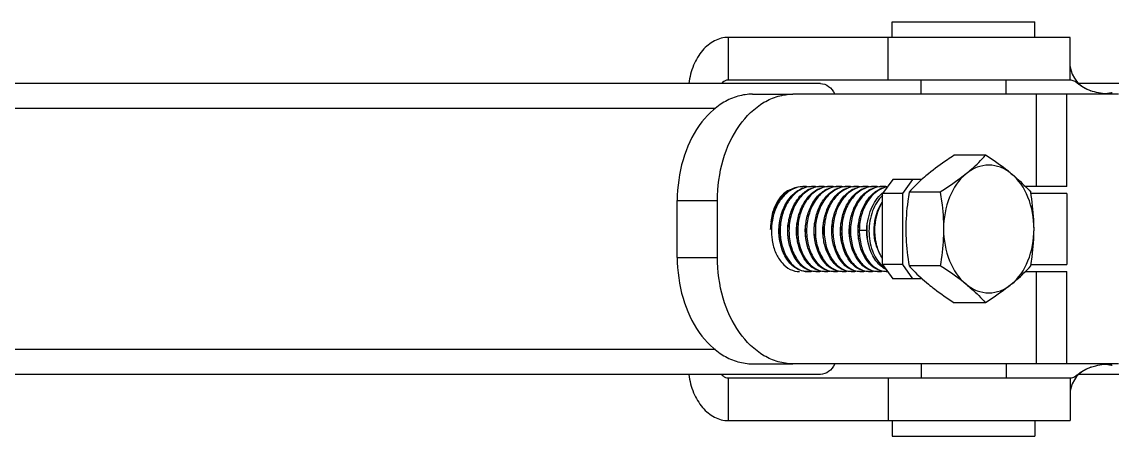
# Model space of a CAD drawing. Extents: x 1382187 to 1725648, y 860327 to 1571294.
# Drawn here: x 1528394 to 1529649, y 1227614 to 1228092 of the extents above; entities that cross this region are included whole.
import ezdxf

# ---------------------------------------------------------------- set-up
doc = ezdxf.new("R2010")
doc.units = 0
doc.header["$LTSCALE"] = 1000
doc.header["$MEASUREMENT"] = 0

msp = doc.modelspace()

# ---------------------------------------------------------------- linework, layer by layer
for p, q in [((1529395.7, 1228073.8), (1529395.7, 1228091.8)), ((1529395.7, 1228091.8), (1529559.9, 1228091.8)), ((1529559.9, 1228073.8), (1529559.9, 1228091.8)), ((1529600.5, 1228073.8), (1529206.9, 1228073.8)), ((1529206.9, 1228073.8), (1529206.9, 1228024.7)), ((1529391.1, 1228024.7), (1529391.1, 1228073.8)), ((1529600.5, 1228024.7), (1529600.5, 1228073.8)), ((1529313, 1228020.6), (1526527.8, 1228020.6)), ((1529600.5, 1228024.7), (1529206.9, 1228024.7)), ((1529428.8, 1228008.4), (1529428.8, 1228024.7)), ((1529526.9, 1228008.4), (1529526.9, 1228024.7)), ((1529610.6, 1228019.5), (1529607.8, 1228023.2)), ((1529675, 1228020.6), (1529610.1, 1228020.6)), ((1529235, 1228008.4), (1529281.2, 1228008.4)), ((1529656.2, 1228008.4), (1529281.2, 1228008.4)), ((1529561.7, 1227902.1), (1529561.7, 1228008.4)), ((1529596.4, 1227902.1), (1529596.4, 1228008.4)), ((1529192.1, 1227992), (1526812.3, 1227992)), ((1529503, 1227938), (1529467.1, 1227938)), ((1529396.2, 1227910.2), (1529384.6, 1227893.9)), ((1529429.8, 1227910.2), (1529396.2, 1227910.2)), ((1529407.8, 1227893.9), (1529419.3, 1227910.2)), ((1529271.2, 1227892.7), (1529271.3, 1227892.8)), ((1529407.8, 1227893.9), (1529384.6, 1227893.9)), ((1529384.6, 1227812.1), (1529384.6, 1227893.9)), ((1529407.8, 1227812.1), (1529407.8, 1227893.9)), ((1529450.9, 1227895.5), (1529415.1, 1227895.5)), ((1529596.4, 1227902.1), (1529548.8, 1227902.1)), ((1529596.4, 1227893.9), (1529555.3, 1227893.9)), ((1529596.4, 1227893.9), (1529596.4, 1227812.1)), ((1529148.2, 1227885.7), (1529194.5, 1227885.7)), ((1529148.2, 1227820.3), (1529148.2, 1227885.7)), ((1529194.5, 1227820.3), (1529194.5, 1227885.7)), ((1529357.7, 1227851.5), (1529366.4, 1227851.8)), ((1529366.4, 1227851.8), (1529366.6, 1227851.8)), ((1529148.2, 1227820.3), (1529194.5, 1227820.3)), ((1529407.8, 1227812.1), (1529384.6, 1227812.1)), ((1529384.6, 1227812.1), (1529396.2, 1227795.7)), ((1529419.3, 1227795.7), (1529407.8, 1227812.1)), ((1529450.9, 1227810.5), (1529415.1, 1227810.5)), ((1529548.8, 1227803.9), (1529596.4, 1227803.9)), ((1529555.3, 1227812.1), (1529596.4, 1227812.1)), ((1529561.7, 1227697.6), (1529561.7, 1227803.9)), ((1529596.4, 1227697.6), (1529596.4, 1227803.9)), ((1529429.8, 1227795.7), (1529396.2, 1227795.7)), ((1529503, 1227768), (1529467.1, 1227768)), ((1529192.1, 1227714), (1526812.3, 1227714)), ((1529235, 1227697.6), (1529281.2, 1227697.6)), ((1529656.2, 1227697.6), (1529281.2, 1227697.6)), ((1529428.8, 1227697.6), (1529428.8, 1227681.3)), ((1529526.9, 1227697.6), (1529526.9, 1227681.3)), ((1529313, 1227685.4), (1526527.8, 1227685.4)), ((1529206.9, 1227681.3), (1529600.5, 1227681.3)), ((1529206.9, 1227681.3), (1529206.9, 1227632.2)), ((1529391.1, 1227681.3), (1529391.1, 1227632.2)), ((1529600.5, 1227681.3), (1529600.5, 1227632.2)), ((1529610.6, 1227686.5), (1529607.8, 1227682.8)), ((1529675, 1227685.4), (1529610.1, 1227685.4)), ((1529206.9, 1227632.2), (1529600.5, 1227632.2)), ((1529395.7, 1227632.2), (1529395.7, 1227614.2)), ((1529559.9, 1227632.2), (1529559.9, 1227614.2)), ((1529395.7, 1227614.2), (1529559.9, 1227614.2))]:
    msp.add_line(p, q)
for points in [[(1529600.5, 1228040.3), (1529600.5, 1228039.9), (1529600.8, 1228038.2), (1529601.5, 1228035.2), (1529602.9, 1228031.4), (1529605.3, 1228026.9), (1529607.8, 1228023.2)], [(1529607.8, 1228023.2), (1529609.8, 1228020.9), (1529613.7, 1228017.6), (1529619.1, 1228014.4), (1529624.1, 1228012.3)], [(1529624.1, 1227693.7), (1529619.1, 1227691.6), (1529613.7, 1227688.4), (1529609.8, 1227685.1), (1529607.8, 1227682.8)], [(1529607.8, 1227682.8), (1529605.3, 1227679.1), (1529602.9, 1227674.6), (1529601.5, 1227670.7), (1529600.8, 1227667.8), (1529600.5, 1227666.1), (1529600.5, 1227665.6)]]:
    msp.add_lwpolyline(points)
for centre, radius, start, end in [((1529590.5, 1227997.9), 29.3, 55.8113, 56.2117), ((1529626.7, 1228131.7), 123.4, 275.7509, 279.9721), ((1529626.5, 1228133.1), 124.8, 279.9557, 280.2701), ((1529293.8, 1227875.2), 26.8, 90.0015, 92.6681), ((1529293.8, 1227875), 27.1, 80.5751, 89.9713), ((1529303.9, 1227875.2), 26.8, 90.0015, 92.6677), ((1529303.9, 1227875), 27.1, 80.5247, 89.9709), ((1529314.1, 1227875.2), 26.8, 90.0015, 92.6677), ((1529314, 1227875), 27.1, 80.4778, 89.9708), ((1529324.2, 1227875.2), 26.8, 90.0015, 92.668), ((1529324.2, 1227875), 27.1, 80.5593, 89.9712), ((1529334.3, 1227875.2), 26.8, 90.0015, 92.6677), ((1529334.3, 1227875), 27.1, 80.5143, 89.9708), ((1529344.4, 1227875.2), 26.8, 90.0015, 92.6678), ((1529344.4, 1227875), 27.1, 80.555, 89.9711), ((1529354.5, 1227875.2), 26.8, 90.0015, 92.668), ((1529354.5, 1227874.9), 27.1, 80.3354, 89.9695), ((1529364.6, 1227875.2), 26.8, 90.0015, 92.6677), ((1529364.6, 1227875), 27.1, 80.4983, 89.9708), ((1529374.8, 1227875.2), 26.8, 90.0015, 92.6681), ((1529374.8, 1227875), 27.1, 80.5775, 89.9713), ((1529384.9, 1227875.2), 26.8, 90.0015, 92.6678), ((1529408.3, 1227866.4), 36.9, 127.5195, 130.6239), ((1529384.9, 1227875), 27.1, 80.5385, 89.971), ((1529322.9, 1227856.5), 66.9, 168.6166, 175.814), ((1529321.9, 1227851.1), 66.6, 164.3304, 171.1869), ((1529325.2, 1227850.8), 68.6, 167.2993, 178.0279), ((1529319.7, 1227851.7), 64.3, 164.0044, 164.2949), ((1529324.5, 1227850.7), 69.2, 171.1719, 178.0614), ((1529324.5, 1227850.7), 69.2, 178.0532, 178.7181), ((1529325.9, 1227850.7), 69.3, 177.9987, 178.1134), ((1529325.6, 1227850.7), 69.1, 178.1063, 184.1306), ((1529332.4, 1227850.9), 57.1, 169.0131, 170.0068), ((1529342.4, 1227850.9), 57, 167.8843, 170.3195), ((1529393.2, 1227850.9), 57.1, 168.7877, 170.256), ((1529323.4, 1227850.5), 66.8, 184.1257, 189.4027), ((1529424.5, 1227850.7), 58.1, 178.9629, 179.1986), ((1529435.8, 1227850.7), 69.2, 179.1399, 179.3167), ((1529298.9, 1227826.2), 22.3, 266.795, 269.9978), ((1529298.9, 1227826.5), 22.6, 270.0481, 281.3388), ((1529309, 1227826.2), 22.3, 266.7955, 269.9977), ((1529309, 1227826.5), 22.6, 270.0489, 281.4175), ((1529319.1, 1227826.2), 22.3, 266.795, 269.9977), ((1529319.1, 1227826.6), 22.6, 270.0523, 282.1493), ((1529329.2, 1227826.2), 22.3, 266.7954, 269.9977), ((1529329.2, 1227826.5), 22.6, 270.0485, 281.3836), ((1529339.3, 1227826.2), 22.3, 266.7954, 269.9977), ((1529339.3, 1227826.5), 22.6, 270.0488, 281.4019), ((1529349.5, 1227826.2), 22.3, 266.7949, 269.9977), ((1529349.4, 1227826.5), 22.6, 270.0482, 281.3466), ((1529359.6, 1227826.2), 22.3, 266.7955, 269.9977), ((1529359.6, 1227826.5), 22.6, 270.0485, 281.3698), ((1529369.7, 1227826.2), 22.3, 266.7953, 269.9977), ((1529369.7, 1227826.5), 22.6, 270.0486, 281.3889), ((1529379.8, 1227826.2), 22.3, 266.7948, 269.9978), ((1529379.8, 1227826.5), 22.6, 270.048, 281.3296), ((1529389.9, 1227826.2), 22.3, 266.7942, 269.9978), ((1529389.9, 1227826.2), 22.2, 270.0002, 271.1523), ((1529626.7, 1227574.2), 123.5, 80.0279, 84.2434), ((1529626.5, 1227572.9), 124.8, 79.7299, 80.0443), ((1529590.5, 1227708), 29.3, 303.7883, 304.1887)]:
    msp.add_arc(centre, radius, start, end)
for points, knots in [([(1529206.9, 1228073.8), (1529201.5, 1228073.8), (1529190.1, 1228070.8), (1529176.1, 1228058.9), (1529165.9, 1228041.5), (1529162.4, 1228027.9), (1529161.4, 1228020.7)], [0, 0, 0, 0, 0.213346, 0.447987, 0.712108, 1, 1, 1, 1]), ([(1529206.9, 1228024.7), (1529206.2, 1228024.7), (1529203.2, 1228024.4), (1529200.7, 1228022.4), (1529199.3, 1228020.7)], [0, 0, 0, 0, 0.236834, 1, 1, 1, 1]), ([(1529313, 1228020.6), (1529316.3, 1228020.6), (1529323.5, 1228017.9), (1529327.9, 1228011.9), (1529329.6, 1228008.4)], [0, 0, 0, 0, 0.461863, 1, 1, 1, 1]), ([(1529606.8, 1228022.3), (1529606.3, 1228022.7), (1529604.4, 1228023.9), (1529602.1, 1228024.7), (1529600.5, 1228024.7)], [0, 0, 0, 0, 0.289589, 1, 1, 1, 1]), ([(1529610.6, 1228019.5), (1529610.3, 1228019.8), (1529609.1, 1228020.7), (1529607.9, 1228021.6), (1529607, 1228022.2)], [0, 0, 0, 0, 0.26918, 1, 1, 1, 1]), ([(1529624.1, 1228012.3), (1529622.8, 1228012.8), (1529618, 1228014.6), (1529613.4, 1228017.2), (1529610.6, 1228019.5)], [0, 0, 0, 0, 0.285604, 1, 1, 1, 1]), ([(1529235, 1228008.4), (1529229.3, 1228008.4), (1529217.6, 1228006.7), (1529194.9, 1227996.8), (1529170.4, 1227972.3), (1529152.4, 1227932.2), (1529148.2, 1227901.5), (1529148.2, 1227885.7)], [0, 0, 0, 0, 0.103597, 0.210948, 0.445697, 0.712571, 1, 1, 1, 1]), ([(1529194.5, 1227885.7), (1529194.5, 1227901.5), (1529198.6, 1227932.2), (1529216.7, 1227972.3), (1529241.2, 1227996.8), (1529263.9, 1228006.7), (1529275.5, 1228008.4), (1529281.2, 1228008.4)], [0, 0, 0, 0, 0.287429, 0.554303, 0.789052, 0.896403, 1, 1, 1, 1]), ([(1529648.4, 1228008.4), (1529646.3, 1228008.4), (1529638.1, 1228008.7), (1529629.9, 1228010.3), (1529624.1, 1228012.3)], [0, 0, 0, 0, 0.257456, 1, 1, 1, 1]), ([(1529467.1, 1227938), (1529464.4, 1227936.3), (1529454.2, 1227929.6), (1529444.3, 1227922.4), (1529437.3, 1227916.7)], [0, 0, 0, 0, 0.261287, 1, 1, 1, 1]), ([(1529480.7, 1227916.7), (1529482.8, 1227918.5), (1529490.7, 1227925.1), (1529498, 1227932.4), (1529503, 1227938)], [0, 0, 0, 0, 0.268858, 1, 1, 1, 1]), ([(1529532.7, 1227916.7), (1529530.5, 1227918.6), (1529520.9, 1227926.1), (1529510.8, 1227932.9), (1529503, 1227938)], [0, 0, 0, 0, 0.237123, 1, 1, 1, 1]), ([(1529437.3, 1227916.7), (1529435.2, 1227915), (1529427.4, 1227908.3), (1529420.1, 1227901.1), (1529415.1, 1227895.5)], [0, 0, 0, 0, 0.268858, 1, 1, 1, 1]), ([(1529480.7, 1227916.7), (1529478.5, 1227914.9), (1529468.9, 1227907.4), (1529458.8, 1227900.5), (1529450.9, 1227895.5)], [0, 0, 0, 0, 0.237123, 1, 1, 1, 1]), ([(1529480.7, 1227916.7), (1529472.2, 1227909.8), (1529458.8, 1227889.2), (1529454.7, 1227865.5), (1529454.7, 1227853)], [0, 0, 0, 0, 0.468341, 1, 1, 1, 1]), ([(1529532.7, 1227916.7), (1529529, 1227919.8), (1529520.8, 1227924.8), (1529506.7, 1227927.5), (1529492.7, 1227924.8), (1529484.5, 1227919.8), (1529480.7, 1227916.7)], [0, 0, 0, 0, 0.257487, 0.5, 0.742513, 1, 1, 1, 1]), ([(1529532.7, 1227916.7), (1529534.9, 1227915), (1529542.7, 1227908.3), (1529550, 1227901.1), (1529555, 1227895.5)], [0, 0, 0, 0, 0.268858, 1, 1, 1, 1]), ([(1529558.8, 1227853), (1529558.8, 1227865.5), (1529554.7, 1227889.2), (1529541.3, 1227909.8), (1529532.7, 1227916.7)], [0, 0, 0, 0, 0.531659, 1, 1, 1, 1]), ([(1529270.4, 1227893.6), (1529268.9, 1227892.1), (1529262.8, 1227885.2), (1529259, 1227876.5), (1529257.3, 1227869.7)], [0, 0, 0, 0, 0.23319, 1, 1, 1, 1]), ([(1529257.9, 1227869.5), (1529258.5, 1227871.7), (1529261.5, 1227880.2), (1529266.4, 1227888.1), (1529271.2, 1227892.7)], [0, 0, 0, 0, 0.264817, 1, 1, 1, 1]), ([(1529292.6, 1227902), (1529288.7, 1227901.8), (1529280.6, 1227899.6), (1529270.4, 1227891.6), (1529262.5, 1227880), (1529259.3, 1227870.8), (1529258.2, 1227865.9)], [0, 0, 0, 0, 0.219273, 0.456424, 0.717944, 1, 1, 1, 1]), ([(1529297.6, 1227803.9), (1529295.4, 1227803.9), (1529291, 1227804.6), (1529282.3, 1227808.6), (1529273, 1227818.4), (1529266.5, 1227834.5), (1529264.6, 1227853.1), (1529267.7, 1227871.7), (1529275.6, 1227887.7), (1529287.6, 1227899.1), (1529297.9, 1227902.1), (1529302.7, 1227902.1)], [0, 0, 0, 0, 0.049449, 0.100956, 0.214949, 0.346477, 0.489675, 0.634208, 0.769827, 0.890789, 1, 1, 1, 1]), ([(1529302.7, 1227902), (1529298.8, 1227901.8), (1529290.6, 1227899.6), (1529280.3, 1227891.4), (1529272.5, 1227879.6), (1529267.6, 1227865.3), (1529266.1, 1227849.8), (1529268.5, 1227830.6), (1529275.2, 1227817), (1529281.9, 1227810.9)], [0, 0, 0, 0, 0.105385, 0.219488, 0.34542, 0.481197, 0.621395, 0.759049, 1, 1, 1, 1]), ([(1529279.3, 1227898.7), (1529278.5, 1227898.5), (1529275.4, 1227897.2), (1529272.4, 1227895.3), (1529270.4, 1227893.6)], [0, 0, 0, 0, 0.242775, 1, 1, 1, 1]), ([(1529271.3, 1227892.8), (1529274.2, 1227895.6), (1529280.8, 1227900.3), (1529288.7, 1227902.1), (1529292.6, 1227902.1)], [0, 0, 0, 0, 0.517736, 1, 1, 1, 1]), ([(1529290.9, 1227810.7), (1529284.1, 1227816.8), (1529277.3, 1227830.6), (1529274.9, 1227850.1), (1529276.6, 1227865.9), (1529281.7, 1227880.3), (1529289.8, 1227892.2), (1529300.5, 1227900.1), (1529308.8, 1227902.1), (1529312.8, 1227902.1)], [0, 0, 0, 0, 0.241301, 0.379446, 0.520004, 0.655787, 0.781306, 0.894819, 1, 1, 1, 1]), ([(1529312.8, 1227902), (1529308.1, 1227901.8), (1529298.2, 1227898.5), (1529286.7, 1227887.2), (1529279.1, 1227871.3), (1529276, 1227853.2), (1529277.8, 1227835), (1529284.1, 1227819.2), (1529294.2, 1227807.6), (1529303.4, 1227804.2), (1529307.7, 1227804)], [0, 0, 0, 0, 0.109414, 0.230762, 0.366312, 0.510386, 0.653204, 0.784891, 0.899595, 1, 1, 1, 1]), ([(1529301.1, 1227810.7), (1529294.2, 1227816.8), (1529287.4, 1227830.6), (1529285.1, 1227850.2), (1529286.7, 1227865.9), (1529291.8, 1227880.3), (1529299.9, 1227892.2), (1529310.6, 1227900.1), (1529318.9, 1227902.1), (1529322.9, 1227902.1)], [0, 0, 0, 0, 0.241321, 0.379464, 0.520018, 0.655795, 0.781306, 0.894819, 1, 1, 1, 1]), ([(1529322.9, 1227902), (1529318.2, 1227901.8), (1529308.3, 1227898.5), (1529296.8, 1227887.2), (1529289.2, 1227871.3), (1529286.1, 1227853.2), (1529287.9, 1227835), (1529294.2, 1227819.2), (1529304.4, 1227807.6), (1529313.5, 1227804.2), (1529317.9, 1227804)], [0, 0, 0, 0, 0.10941, 0.230759, 0.36631, 0.510388, 0.653211, 0.784896, 0.899598, 1, 1, 1, 1]), ([(1529311.2, 1227810.7), (1529304.4, 1227816.8), (1529297.5, 1227830.6), (1529295.2, 1227850.1), (1529296.8, 1227865.9), (1529301.9, 1227880.3), (1529310.1, 1227892.2), (1529320.7, 1227900.1), (1529329.1, 1227902.1), (1529333, 1227902.1)], [0, 0, 0, 0, 0.241291, 0.379436, 0.519999, 0.655783, 0.781305, 0.89482, 1, 1, 1, 1]), ([(1529333, 1227902), (1529328.3, 1227901.8), (1529318.4, 1227898.5), (1529306.9, 1227887.2), (1529299.3, 1227871.3), (1529296.3, 1227853.2), (1529298, 1227835), (1529304.3, 1227819.2), (1529314.5, 1227807.6), (1529323.7, 1227804.2), (1529328, 1227804)], [0, 0, 0, 0, 0.109413, 0.230763, 0.366317, 0.51039, 0.65321, 0.784893, 0.899595, 1, 1, 1, 1]), ([(1529321.3, 1227810.7), (1529314.5, 1227816.8), (1529307.6, 1227830.6), (1529305.3, 1227850.2), (1529306.9, 1227865.9), (1529312, 1227880.3), (1529320.2, 1227892.2), (1529330.8, 1227900.1), (1529339.2, 1227902.1), (1529343.1, 1227902.1)], [0, 0, 0, 0, 0.241314, 0.379459, 0.520012, 0.655791, 0.781307, 0.89482, 1, 1, 1, 1]), ([(1529343.2, 1227902), (1529338.4, 1227901.8), (1529328.5, 1227898.5), (1529317, 1227887.2), (1529309.4, 1227871.3), (1529306.4, 1227853.2), (1529308.1, 1227835), (1529314.4, 1227819.2), (1529324.6, 1227807.6), (1529333.8, 1227804.2), (1529338.1, 1227804)], [0, 0, 0, 0, 0.109413, 0.230762, 0.36631, 0.510386, 0.653205, 0.784893, 0.899595, 1, 1, 1, 1]), ([(1529331.4, 1227810.7), (1529324.6, 1227816.8), (1529317.7, 1227830.6), (1529315.4, 1227850.1), (1529317.1, 1227865.9), (1529322.1, 1227880.3), (1529330.3, 1227892.2), (1529340.9, 1227900.1), (1529349.3, 1227902.1), (1529353.3, 1227902.1)], [0, 0, 0, 0, 0.241312, 0.379455, 0.520012, 0.655791, 0.781305, 0.89482, 1, 1, 1, 1]), ([(1529353.3, 1227902), (1529348.6, 1227901.8), (1529338.7, 1227898.5), (1529327.1, 1227887.2), (1529319.5, 1227871.3), (1529316.5, 1227853.2), (1529318.3, 1227835), (1529324.6, 1227819.2), (1529334.7, 1227807.6), (1529343.9, 1227804.2), (1529348.2, 1227804)], [0, 0, 0, 0, 0.109411, 0.230759, 0.366311, 0.510389, 0.653212, 0.784896, 0.899598, 1, 1, 1, 1]), ([(1529341.5, 1227810.7), (1529334.7, 1227816.8), (1529327.9, 1227830.6), (1529325.5, 1227850.1), (1529327.2, 1227865.9), (1529332.3, 1227880.3), (1529340.4, 1227892.2), (1529351.1, 1227900.1), (1529359.4, 1227902.1), (1529363.4, 1227902.1)], [0, 0, 0, 0, 0.24129, 0.379435, 0.519998, 0.655783, 0.781305, 0.89482, 1, 1, 1, 1]), ([(1529363.4, 1227902), (1529358.7, 1227901.8), (1529348.8, 1227898.5), (1529337.3, 1227887.2), (1529329.6, 1227871.3), (1529326.6, 1227853.2), (1529328.4, 1227835), (1529334.7, 1227819.2), (1529344.8, 1227807.6), (1529354, 1227804.2), (1529358.3, 1227804)], [0, 0, 0, 0, 0.109414, 0.230763, 0.366316, 0.510389, 0.653208, 0.784892, 0.899594, 1, 1, 1, 1]), ([(1529351.7, 1227810.7), (1529344.8, 1227816.8), (1529338, 1227830.6), (1529335.7, 1227850.2), (1529337.3, 1227865.9), (1529342.4, 1227880.3), (1529350.5, 1227892.2), (1529361.2, 1227900.1), (1529369.5, 1227902.1), (1529373.5, 1227902.1)], [0, 0, 0, 0, 0.241317, 0.379461, 0.520014, 0.655792, 0.781306, 0.894819, 1, 1, 1, 1]), ([(1529373.5, 1227902), (1529368.8, 1227901.8), (1529358.9, 1227898.5), (1529347.4, 1227887.2), (1529339.8, 1227871.3), (1529336.7, 1227853.2), (1529338.5, 1227835), (1529344.8, 1227819.2), (1529355, 1227807.6), (1529364.1, 1227804.2), (1529368.5, 1227804)], [0, 0, 0, 0, 0.109411, 0.23076, 0.366309, 0.510386, 0.653207, 0.784895, 0.899597, 1, 1, 1, 1]), ([(1529361.8, 1227810.7), (1529354.9, 1227816.8), (1529348.1, 1227830.6), (1529345.8, 1227850.1), (1529347.4, 1227865.9), (1529352.5, 1227880.3), (1529360.7, 1227892.2), (1529371.3, 1227900.1), (1529379.6, 1227902.1), (1529383.6, 1227902.1)], [0, 0, 0, 0, 0.241302, 0.379446, 0.520006, 0.655788, 0.781304, 0.89482, 1, 1, 1, 1]), ([(1529383.6, 1227902), (1529378.9, 1227901.8), (1529369, 1227898.5), (1529357.5, 1227887.2), (1529349.9, 1227871.3), (1529346.8, 1227853.2), (1529348.6, 1227835), (1529354.9, 1227819.2), (1529365.1, 1227807.6), (1529374.3, 1227804.2), (1529378.6, 1227804)], [0, 0, 0, 0, 0.109411, 0.23076, 0.366314, 0.510391, 0.653213, 0.784895, 0.899597, 1, 1, 1, 1]), ([(1529371.9, 1227810.7), (1529365.3, 1227816.5), (1529358.6, 1227829.6), (1529356, 1227848.3), (1529357.1, 1227863.5), (1529361.4, 1227877.7), (1529368.7, 1227889.7), (1529378.4, 1227898.4), (1529386.3, 1227901.3), (1529390.1, 1227901.8)], [0, 0, 0, 0, 0.238806, 0.375378, 0.515068, 0.651187, 0.778286, 0.893865, 1, 1, 1, 1]), ([(1529390, 1227901.6), (1529385.5, 1227900.7), (1529376.4, 1227896.4), (1529366.1, 1227884.6), (1529359.4, 1227869.1), (1529357.8, 1227857.5), (1529357.7, 1227851.5)], [0, 0, 0, 0, 0.215857, 0.456017, 0.721227, 1, 1, 1, 1]), ([(1529366.6, 1227851.8), (1529366.7, 1227860), (1529369.7, 1227875.8), (1529378.6, 1227889.5), (1529384.2, 1227894.3)], [0, 0, 0, 0, 0.525716, 1, 1, 1, 1]), ([(1529384.6, 1227892.1), (1529379.5, 1227887), (1529371.5, 1227873.6), (1529367.6, 1227850.8), (1529371.1, 1227828.5), (1529378.7, 1227815.6), (1529383.6, 1227811.1)], [0, 0, 0, 0, 0.245715, 0.512956, 0.773315, 1, 1, 1, 1]), ([(1529415.1, 1227895.5), (1529414.5, 1227892), (1529412.4, 1227877.9), (1529411.3, 1227863.7), (1529411.3, 1227853)], [0, 0, 0, 0, 0.248681, 1, 1, 1, 1]), ([(1529450.9, 1227895.5), (1529451.5, 1227892), (1529453.6, 1227877.9), (1529454.7, 1227863.7), (1529454.7, 1227853)], [0, 0, 0, 0, 0.248681, 1, 1, 1, 1]), ([(1529558.8, 1227853), (1529558.8, 1227856.6), (1529558.4, 1227870.8), (1529556.7, 1227885), (1529555, 1227895.5)], [0, 0, 0, 0, 0.251248, 1, 1, 1, 1]), ([(1529381.4, 1227824.7), (1529378.9, 1227828.9), (1529375.4, 1227838.7), (1529373.7, 1227859.2), (1529378.2, 1227875.2), (1529384.1, 1227883.6)], [0, 0, 0, 0, 0.239537, 0.497847, 1, 1, 1, 1]), ([(1529384.6, 1227818.7), (1529381.6, 1227823.3), (1529377.1, 1227833.9), (1529374.2, 1227856.7), (1529378.5, 1227874.7), (1529384.6, 1227884.5)], [0, 0, 0, 0, 0.237857, 0.495496, 1, 1, 1, 1]), ([(1529266.7, 1227838), (1529266.2, 1227839.9), (1529264.8, 1227847.7), (1529265.1, 1227855.9), (1529266.3, 1227861.8)], [0, 0, 0, 0, 0.245648, 1, 1, 1, 1]), ([(1529276.7, 1227838.4), (1529276.3, 1227840.2), (1529275, 1227847.6), (1529275.2, 1227855.3), (1529276.2, 1227860.8)], [0, 0, 0, 0, 0.245788, 1, 1, 1, 1]), ([(1529286.7, 1227839), (1529286.3, 1227840.7), (1529285.1, 1227847.8), (1529285.4, 1227855.2), (1529286.3, 1227860.5)], [0, 0, 0, 0, 0.246058, 1, 1, 1, 1]), ([(1529296.8, 1227839.1), (1529296.4, 1227840.9), (1529295.3, 1227848), (1529295.5, 1227855.3), (1529296.4, 1227860.6)], [0, 0, 0, 0, 0.246155, 1, 1, 1, 1]), ([(1529306.9, 1227838.9), (1529306.5, 1227840.7), (1529305.4, 1227847.9), (1529305.6, 1227855.4), (1529306.6, 1227860.8)], [0, 0, 0, 0, 0.246065, 1, 1, 1, 1]), ([(1529317.3, 1227837.6), (1529316.9, 1227839.5), (1529315.4, 1227847.4), (1529315.7, 1227855.5), (1529316.8, 1227861.4)], [0, 0, 0, 0, 0.2454, 1, 1, 1, 1]), ([(1529327.4, 1227838), (1529326.9, 1227840), (1529325.5, 1227848.2), (1529325.9, 1227856.6), (1529327.2, 1227862.7)], [0, 0, 0, 0, 0.245825, 1, 1, 1, 1]), ([(1529337.3, 1227838.6), (1529337, 1227840.4), (1529335.7, 1227847.6), (1529335.9, 1227855.1), (1529336.9, 1227860.6)], [0, 0, 0, 0, 0.245865, 1, 1, 1, 1]), ([(1529347.4, 1227839), (1529347, 1227840.8), (1529345.9, 1227847.9), (1529346.1, 1227855.2), (1529347, 1227860.6)], [0, 0, 0, 0, 0.246098, 1, 1, 1, 1]), ([(1529357.5, 1227839.1), (1529357.1, 1227840.8), (1529356, 1227847.9), (1529356.2, 1227855.3), (1529357.1, 1227860.6)], [0, 0, 0, 0, 0.24614, 1, 1, 1, 1]), ([(1529411.3, 1227853), (1529411.3, 1227849.4), (1529411.7, 1227835.2), (1529413.3, 1227821), (1529415.1, 1227810.5)], [0, 0, 0, 0, 0.251248, 1, 1, 1, 1]), ([(1529454.7, 1227853), (1529454.7, 1227849.4), (1529454.3, 1227835.2), (1529452.7, 1227821), (1529450.9, 1227810.5)], [0, 0, 0, 0, 0.251248, 1, 1, 1, 1]), ([(1529454.7, 1227853), (1529454.7, 1227840.5), (1529458.8, 1227816.8), (1529472.2, 1227796.2), (1529480.7, 1227789.3)], [0, 0, 0, 0, 0.531659, 1, 1, 1, 1]), ([(1529532.7, 1227789.3), (1529541.3, 1227796.2), (1529554.7, 1227816.8), (1529558.8, 1227840.5), (1529558.8, 1227853)], [0, 0, 0, 0, 0.468341, 1, 1, 1, 1]), ([(1529555, 1227810.5), (1529555.6, 1227814), (1529557.7, 1227828.1), (1529558.8, 1227842.3), (1529558.8, 1227853)], [0, 0, 0, 0, 0.248681, 1, 1, 1, 1]), ([(1529257.5, 1227839.6), (1529258.3, 1227834.7), (1529260.9, 1227825.5), (1529268, 1227813.8), (1529277.5, 1227805.9), (1529285.1, 1227803.9), (1529288.8, 1227803.9)], [0, 0, 0, 0, 0.291651, 0.555731, 0.788679, 1, 1, 1, 1]), ([(1529357.7, 1227851.5), (1529357.7, 1227845.5), (1529359, 1227833.9), (1529365.4, 1227818.6), (1529375.5, 1227807.5), (1529384.5, 1227804.2), (1529388.7, 1227804)], [0, 0, 0, 0, 0.291821, 0.560232, 0.794326, 1, 1, 1, 1]), ([(1529367.9, 1227837.6), (1529367.7, 1227838.7), (1529366.7, 1227843.3), (1529366.4, 1227848), (1529366.4, 1227851.5)], [0, 0, 0, 0, 0.245441, 1, 1, 1, 1]), ([(1529382, 1227810.7), (1529379.5, 1227812.9), (1529369.9, 1227824.4), (1529366.5, 1227840.1), (1529366.6, 1227851.5)], [0, 0, 0, 0, 0.224306, 1, 1, 1, 1]), ([(1529148.2, 1227820.3), (1529148.2, 1227804.5), (1529152.4, 1227773.8), (1529170.4, 1227733.7), (1529194.9, 1227709.2), (1529217.6, 1227699.3), (1529229.3, 1227697.6), (1529235, 1227697.6)], [0, 0, 0, 0, 0.287429, 0.554303, 0.789052, 0.896403, 1, 1, 1, 1]), ([(1529281.2, 1227697.6), (1529275.5, 1227697.6), (1529263.9, 1227699.3), (1529241.2, 1227709.2), (1529216.7, 1227733.7), (1529198.6, 1227773.8), (1529194.5, 1227804.5), (1529194.5, 1227820.3)], [0, 0, 0, 0, 0.103597, 0.210948, 0.445697, 0.712571, 1, 1, 1, 1]), ([(1529281.9, 1227810.9), (1529284.1, 1227808.9), (1529289, 1227805.6), (1529294.8, 1227804.1), (1529297.6, 1227804)], [0, 0, 0, 0, 0.517722, 1, 1, 1, 1]), ([(1529307.7, 1227803.9), (1529304.8, 1227803.9), (1529298.6, 1227805.2), (1529293.3, 1227808.6), (1529290.9, 1227810.7)], [0, 0, 0, 0, 0.48238, 1, 1, 1, 1]), ([(1529317.8, 1227803.9), (1529314.9, 1227803.9), (1529308.7, 1227805.2), (1529303.4, 1227808.6), (1529301.1, 1227810.7)], [0, 0, 0, 0, 0.482371, 1, 1, 1, 1]), ([(1529328, 1227803.9), (1529325, 1227803.9), (1529318.8, 1227805.2), (1529313.6, 1227808.6), (1529311.2, 1227810.7)], [0, 0, 0, 0, 0.482397, 1, 1, 1, 1]), ([(1529338.1, 1227803.9), (1529335.1, 1227803.9), (1529328.9, 1227805.2), (1529323.7, 1227808.6), (1529321.3, 1227810.7)], [0, 0, 0, 0, 0.482371, 1, 1, 1, 1]), ([(1529348.2, 1227803.9), (1529345.2, 1227803.9), (1529339.1, 1227805.2), (1529333.8, 1227808.6), (1529331.4, 1227810.7)], [0, 0, 0, 0, 0.482382, 1, 1, 1, 1]), ([(1529358.3, 1227803.9), (1529355.4, 1227803.9), (1529349.2, 1227805.2), (1529343.9, 1227808.6), (1529341.5, 1227810.7)], [0, 0, 0, 0, 0.482394, 1, 1, 1, 1]), ([(1529368.4, 1227803.9), (1529365.5, 1227803.9), (1529359.3, 1227805.2), (1529354, 1227808.6), (1529351.7, 1227810.7)], [0, 0, 0, 0, 0.48237, 1, 1, 1, 1]), ([(1529378.6, 1227803.9), (1529375.6, 1227803.9), (1529369.4, 1227805.2), (1529364.2, 1227808.6), (1529361.8, 1227810.7)], [0, 0, 0, 0, 0.482394, 1, 1, 1, 1]), ([(1529388.7, 1227803.9), (1529385.7, 1227803.9), (1529379.5, 1227805.2), (1529374.3, 1227808.6), (1529371.9, 1227810.7)], [0, 0, 0, 0, 0.482388, 1, 1, 1, 1]), ([(1529388.7, 1227806.3), (1529388.1, 1227806.6), (1529385.7, 1227807.8), (1529383.5, 1227809.4), (1529382, 1227810.7)], [0, 0, 0, 0, 0.243018, 1, 1, 1, 1]), ([(1529415.1, 1227810.5), (1529416.7, 1227808.7), (1529423.6, 1227801.2), (1529431.2, 1227794.2), (1529437.3, 1227789.3)], [0, 0, 0, 0, 0.2325, 1, 1, 1, 1]), ([(1529480.7, 1227789.3), (1529478.5, 1227791.1), (1529468.9, 1227798.6), (1529458.8, 1227805.5), (1529450.9, 1227810.5)], [0, 0, 0, 0, 0.237123, 1, 1, 1, 1]), ([(1529532.7, 1227789.3), (1529534.9, 1227791), (1529542.7, 1227797.6), (1529550, 1227804.9), (1529555, 1227810.5)], [0, 0, 0, 0, 0.268858, 1, 1, 1, 1]), ([(1529437.3, 1227789.3), (1529439.6, 1227787.4), (1529449.2, 1227779.9), (1529459.3, 1227773), (1529467.1, 1227768)], [0, 0, 0, 0, 0.237123, 1, 1, 1, 1]), ([(1529480.7, 1227789.3), (1529482.8, 1227787.5), (1529490.7, 1227780.9), (1529498, 1227773.6), (1529503, 1227768)], [0, 0, 0, 0, 0.268858, 1, 1, 1, 1]), ([(1529480.7, 1227789.3), (1529484.5, 1227786.2), (1529492.7, 1227781.2), (1529506.7, 1227778.5), (1529520.8, 1227781.2), (1529529, 1227786.2), (1529532.7, 1227789.3)], [0, 0, 0, 0, 0.257487, 0.5, 0.742513, 1, 1, 1, 1]), ([(1529532.7, 1227789.3), (1529530.5, 1227787.4), (1529520.9, 1227779.9), (1529510.8, 1227773), (1529503, 1227768)], [0, 0, 0, 0, 0.237123, 1, 1, 1, 1]), ([(1529329.6, 1227697.5), (1529327.9, 1227694.1), (1529323.5, 1227688.1), (1529316.3, 1227685.4), (1529313, 1227685.4)], [0, 0, 0, 0, 0.538137, 1, 1, 1, 1]), ([(1529610.6, 1227686.5), (1529611.4, 1227687.2), (1529615.6, 1227690.2), (1529620.3, 1227692.4), (1529624.1, 1227693.7)], [0, 0, 0, 0, 0.210146, 1, 1, 1, 1]), ([(1529624.1, 1227693.7), (1529626, 1227694.3), (1529633.9, 1227696.7), (1529642.1, 1227697.6), (1529648.4, 1227697.6)], [0, 0, 0, 0, 0.239548, 1, 1, 1, 1]), ([(1529161.4, 1227685.3), (1529162.4, 1227678.1), (1529165.9, 1227664.5), (1529176.1, 1227647.1), (1529190.1, 1227635.2), (1529201.5, 1227632.2), (1529206.9, 1227632.2)], [0, 0, 0, 0, 0.287892, 0.552013, 0.786654, 1, 1, 1, 1]), ([(1529199.3, 1227685.3), (1529199.8, 1227684.7), (1529201.8, 1227682.5), (1529204.7, 1227681.3), (1529206.9, 1227681.3)], [0, 0, 0, 0, 0.274002, 1, 1, 1, 1]), ([(1529600.5, 1227681.3), (1529601, 1227681.3), (1529603.3, 1227681.5), (1529605.4, 1227682.7), (1529606.8, 1227683.7)], [0, 0, 0, 0, 0.222245, 1, 1, 1, 1]), ([(1529607, 1227683.8), (1529607.3, 1227684), (1529608.5, 1227684.8), (1529609.7, 1227685.8), (1529610.6, 1227686.5)], [0, 0, 0, 0, 0.231104, 1, 1, 1, 1])]:
    msp.add_open_spline(points, degree=3, knots=knots)
for points in [[(1529366.4, 1227851.8), (1529366.5, 1227856.5), (1529367.1, 1227861.2), (1529368.4, 1227865.7)], [(1529383.6, 1227811.1), (1529384.7, 1227810.1), (1529385.9, 1227809.1), (1529387.2, 1227808.3)]]:
    msp.add_open_spline(points, degree=3)

doc.saveas('drawing.dxf')
